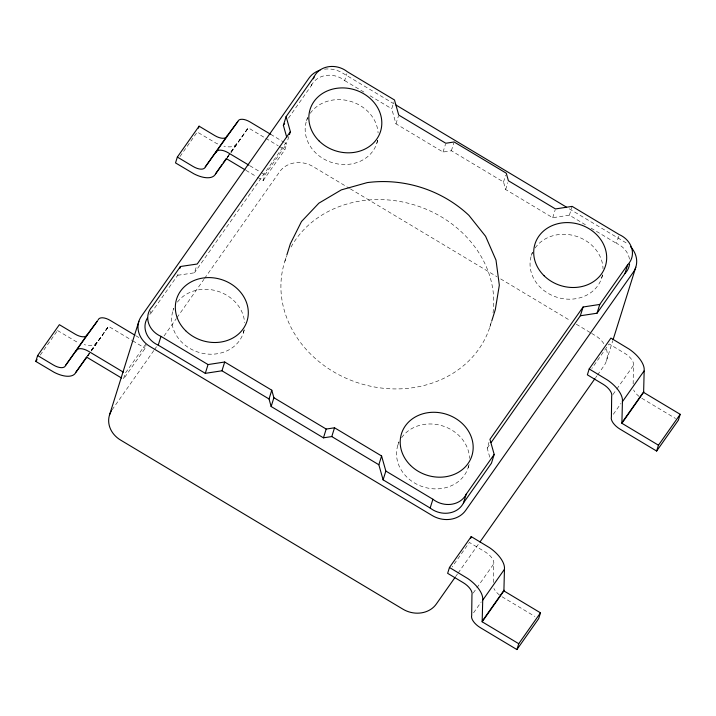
<?xml version="1.0" encoding="UTF-8"?>
<svg xmlns="http://www.w3.org/2000/svg" width="716" height="716" viewBox="0 0 716 716"><rect width="100%" height="100%" fill="white"/><g stroke="black" fill="none" stroke-linecap="round" stroke-linejoin="round"><path stroke-width="0.54" stroke-dasharray="3.58 2.69" d="M493.44 582.466L493.691 563.957A12.297 5.907 35.1 0 0 485.063 551.848L469.374 542.451L452.109 566.974M633.159 383.955L633.409 365.455A12.297 5.907 35.1 0 0 624.782 353.337L609.092 343.94L591.837 368.463M150.951 311.084L149.725 314.986L177.675 275.284L178.588 272.357M145.697 344.226L125.246 373.287L123.412 379.14L145.142 348.262L146.064 345.336M173.021 310.458L173.684 308.327M177.675 275.284L194.466 272.796L196.605 265.976M257.402 177.201L263.13 180.638L264.965 174.785L286.695 143.907L284.825 142.779M288.843 136.541L287.626 140.443L194.466 272.796M263.13 180.638L284.861 149.751L286.695 143.907M288.459 118.14L311.317 85.651L312.543 81.749M306.529 120.771L307.862 116.511M243.279 333.056L244.281 329.861M284.879 261.286L286.498 256.122M311.317 85.651A21.596 18.723 17.4 0 1 344.673 80.568L346.812 73.748M376.786 143.37L377.788 140.184M585.393 224.743L569.39 215.158L552.716 217.718L505.648 189.525L503.527 181.98L451.384 150.754L443.052 152.034L395.984 123.841L391.733 108.76L393.872 101.932M395.984 123.841L398.427 116.046M443.052 152.034L445.495 144.229M451.384 150.754L453.828 142.949M397.89 445.128L399.224 440.877M503.527 181.98L505.666 175.16M505.648 189.525L507.787 182.696M489.798 327.212L491.418 322.048M531.397 255.442L532.4 252.256M468.148 467.736L469.15 464.541M552.716 217.718L555.16 209.913M489.744 457.166L487.193 448.118L489.028 442.264M569.39 215.158L572.138 206.378M601.655 278.05L602.657 274.855M629.471 259.111A21.748 18.849 17.4 0 0 616.449 243.342L619.206 234.571M606.443 360.864L612.78 340.655M87.585 355.816L108.555 326.362L131.789 340.261M231.143 151.864L248.273 127.851L264.822 137.749M40.275 355.064L56.895 331.445M179.993 156.553L197.258 132.03L215.704 142.976A24.63 11.832 35.1 0 0 218.487 144.283M87.316 355.933L90.511 351.395M91.147 350.482L97.537 341.398M227.035 157.422L230.23 152.884M230.865 151.971L237.256 142.896M227.303 157.314L230.498 152.768M87.442 356.326L90.637 351.78M91.281 350.876L108.537 326.353L86.538 357.857M227.16 157.815L230.355 153.278M231 152.365L248.255 127.842L229.451 154.808M226.256 159.346L229.102 155.095M112.054 409.883L153.806 350.563M154.45 349.65L157.019 345.998M164.089 335.956L176.297 318.611M176.933 317.707L203.917 279.374M204.561 278.461L279.714 171.67A24.604 21.328 17.4 0 1 313.053 166.559L349.435 188.344M487.193 448.118L489.762 444.466M455.555 576.684L457.479 573.955M458.124 573.042L479.326 542.916M595.596 377.726L596.875 375.9M597.52 374.987L603.946 365.858A24.604 21.328 17.4 0 0 605.987 347.869M473.231 593.018L493.691 563.957M612.95 394.516L616.145 389.969M616.789 389.065L633.409 365.455M473.598 612.798L481.268 601.896M613.317 414.296L620.987 403.394M394.086 103.892L342.391 72.934A24.604 21.328 17.4 0 0 323.963 69.246M569.265 208.812L624.791 242.062A24.604 21.328 17.4 0 1 627.413 243.852M344.673 80.568L364.435 92.409M370.082 95.792L391.733 108.76M591.04 228.127L616.449 243.342M270.738 134.348L283.885 142.216M265.779 138.322L278.184 145.751M279.142 146.324L284.861 149.751M350.392 188.917L496.85 276.636M500.681 278.927L570.562 320.777M576.299 324.223L590.664 332.824M591.622 333.396L595.443 335.688A24.604 21.328 17.4 0 1 604.241 344.315M641.76 398.248L675.546 418.493M249.947 165.79L260.275 171.974M261.206 172.529L264.965 174.785M245.955 170.345L256.453 176.628M135.718 335.661L139.468 337.916M132.737 340.834L145.142 348.262M57.531 330.541L75.986 341.487A24.63 11.832 35.1 0 0 78.76 342.794M502.041 596.759L534.897 616.431M236.889 143.683A24.63 11.832 35.1 0 1 223.902 146.145M499.392 594.942A12.297 5.907 35.1 0 1 493.897 588.409M639.12 396.431A12.297 5.907 35.1 0 1 633.615 389.898M97.17 342.194A24.63 11.832 35.1 0 1 84.184 344.647M491.328 321.905A107.633 93.304 17.4 0 1 358.537 383.006A107.633 93.304 17.4 0 1 286.758 256.095M291.081 247.011A107.633 93.304 17.4 0 1 416.748 205.698A107.633 93.304 17.4 0 1 493.011 313.134M468.712 465.731A36.901 31.987 17.4 0 1 422.565 486.674A36.901 31.987 17.4 0 1 399.027 442.211M401.64 437.637A36.901 31.987 17.4 0 1 442.318 425.823A36.901 31.987 17.4 0 1 469.499 458.419M602.451 275.016A36.901 31.987 17.4 0 1 556.654 297.176A36.901 31.987 17.4 0 1 532.534 252.524M535.147 247.951A36.901 31.987 17.4 0 1 575.825 236.137A36.901 31.987 17.4 0 1 603.015 268.733M244.075 330.022A36.901 31.987 17.4 0 1 198.851 352.37A36.901 31.987 17.4 0 1 173.737 308.498M177.398 302.116A36.901 31.987 17.4 0 1 217.449 291.144A36.901 31.987 17.4 0 1 244.586 322.683M377.583 140.336A36.901 31.987 17.4 0 1 331.785 162.496A36.901 31.987 17.4 0 1 307.665 117.845M310.279 113.28A36.901 31.987 17.4 0 1 350.384 101.287A36.901 31.987 17.4 0 1 378.102 132.997"/><path stroke-width="1.07" d="M482.163 621.792L482.736 599.48A24.63 11.832 35.1 0 0 467.87 578.6L449.469 567.475L471.209 536.597L489.601 547.713A24.63 11.832 35.1 0 1 504.467 568.602L503.903 590.906L482.163 621.801L518.742 643.711L516.916 649.564L480.311 627.637A12.297 5.907 35.1 0 1 471.683 615.527L471.951 594.835A12.297 5.907 35.1 0 0 463.324 582.726L447.643 573.328L449.469 567.475M589.196 368.964L587.362 374.817L603.051 384.215A12.297 5.907 35.1 0 1 611.67 396.333L611.401 417.016A12.297 5.907 35.1 0 0 620.029 429.135L656.635 451.053L678.365 420.176L680.2 414.322L643.603 392.386L621.882 423.29L622.455 400.969A24.63 11.832 35.1 0 0 607.589 380.089L589.196 368.964L610.927 338.086L629.319 349.211A24.63 11.832 35.1 0 1 644.185 370.091L643.621 392.404M86.672 356.837L75.44 373.072A24.63 11.832 35.1 0 1 54.246 372.365L35.8 361.419L37.635 355.566L59.365 324.688L75.055 334.086A12.297 5.907 35.1 0 0 87.352 334.497L97.448 320.92L65.612 365.375A12.297 5.907 35.1 0 1 53.324 364.963L37.635 355.566M270.738 134.348L250.09 121.98A12.297 5.907 35.1 0 0 237.802 121.568L227.07 135.986A12.297 5.907 35.1 0 1 214.773 135.575L199.084 126.177L177.353 157.055L175.518 162.908L193.964 173.854A24.63 11.832 35.1 0 0 215.158 174.57L221.915 164.689M198.475 128.128L199.084 126.177M109.557 414.877L138.895 321.26M179.814 268.455L180.423 266.504L197.213 264.025L290.374 131.663L286.123 116.583L314.073 76.881A21.596 18.723 17.4 0 1 347.421 71.797L394.489 99.98L398.731 115.07L445.8 143.254L454.132 141.974L506.275 173.209L508.405 180.754L555.464 208.938L572.138 206.378L619.206 234.571A21.748 18.849 17.4 0 1 627.699 264.741L624.952 273.521L597.01 313.223L580.336 315.774L491.042 442.64M627.699 264.741L599.757 304.443L583.092 307.003L489.941 439.338L494.192 454.427L491.445 463.207L463.494 502.9A21.748 18.849 17.4 0 1 430.155 508.02L383.096 479.836L378.845 464.747L331.776 436.563L323.444 437.834L271.149 406.518L269.028 398.973L221.96 370.79L205.295 373.349L158.227 345.157L160.975 336.377A21.748 18.849 17.4 0 1 152.481 306.206L180.423 266.504M205.295 373.349L208.043 364.569L224.708 362.01L271.776 390.202L273.897 397.738L271.149 406.518M286.776 137.427L283.375 125.354L286.123 116.583M289.461 134.59L290.374 131.663M221.96 370.79L224.708 362.01M313.456 78.823L314.073 76.881M286.821 255.093L290.383 243.735L301.49 221.53L318.889 203.156L341.326 189.883L367.21 182.607C403.976 177.783 441.844 189.928 468.882 215.319L485.6 236.298L496.009 260.141L499.329 285.183L495.302 309.661L491.74 321.019M269.028 398.973L271.776 390.202M323.444 437.834L326.192 429.063L334.533 427.783L381.592 455.967L385.843 471.056L383.096 479.836M331.776 436.563L334.533 427.783M378.845 464.747L381.592 455.967M430.155 508.02L432.911 499.249A21.748 18.849 17.4 0 0 466.25 494.13L494.192 454.427M463.494 502.9L466.25 494.13M470.591 538.548L471.209 536.597M580.336 315.774L583.092 307.003M597.01 313.223L599.757 304.443M613.12 339.59L635.79 267.247M503.885 590.897L540.482 612.833L538.647 618.687L516.916 649.564M656.635 451.053L658.469 445.2L680.2 414.322M35.8 361.419L37.08 359.602M65.612 365.375L87.352 334.497M177.353 157.055L193.043 166.452A12.297 5.907 35.1 0 0 205.331 166.864L227.07 135.986M205.331 166.864L237.802 121.568M223.195 162.872L226.39 158.334M283.375 125.354L284.646 123.555M454.911 577.597L436.286 604.071A24.604 21.328 17.4 0 1 402.947 609.182L120.556 440.054A24.604 21.328 17.4 0 1 111.535 410.662M479.962 542.003L594.951 378.639M482.566 600.393L504.297 569.515M622.285 401.882L644.024 371.004M482.298 621.076L504.028 590.199M622.016 422.574L643.747 391.697M518.742 643.711L540.482 612.833M215.525 173.773L226.542 158.737L244.997 169.773M75.806 372.275L86.824 357.239L121.505 377.994M396.002 105.046L566.392 207.094M249.007 165.226L228.359 152.857A12.297 5.907 35.1 0 0 216.062 152.445M658.469 445.2L621.864 423.272M273.897 397.738L326.192 429.063M160.975 336.377L208.043 364.569M385.843 471.056L432.911 499.249M134.778 335.106L110.371 320.491A12.297 5.907 35.1 0 0 98.083 320.07M123.367 372.168L88.641 351.368A12.297 5.907 35.1 0 0 76.344 350.956M158.227 345.157A21.748 18.849 17.4 0 1 147.326 318.101M629.57 264.007A21.748 18.849 17.4 0 1 624.952 273.521M630.501 246.653A24.604 21.328 17.4 0 1 633.284 272.241L465.624 510.445A24.604 21.328 17.4 0 1 432.285 515.565L149.895 346.437A24.604 21.328 17.4 0 1 141.392 316.266L309.052 78.053A24.604 21.328 17.4 0 1 319.963 70.195M544.079 275.75A36.901 31.987 17.4 0 0 605.324 266.343A36.901 31.987 17.4 0 0 561.183 223.043A36.901 31.987 17.4 0 0 544.079 275.75M410.572 465.436A36.901 31.987 17.4 0 0 471.817 456.029A36.901 31.987 17.4 0 0 427.676 412.729A36.901 31.987 17.4 0 0 410.572 465.436M185.704 330.756A36.901 31.987 17.4 0 0 246.948 321.35A36.901 31.987 17.4 0 0 202.807 278.05A36.901 31.987 17.4 0 0 185.704 330.756M319.211 141.07A36.901 31.987 17.4 0 0 380.456 131.672A36.901 31.987 17.4 0 0 336.314 88.363A36.901 31.987 17.4 0 0 319.211 141.07"/></g></svg>
